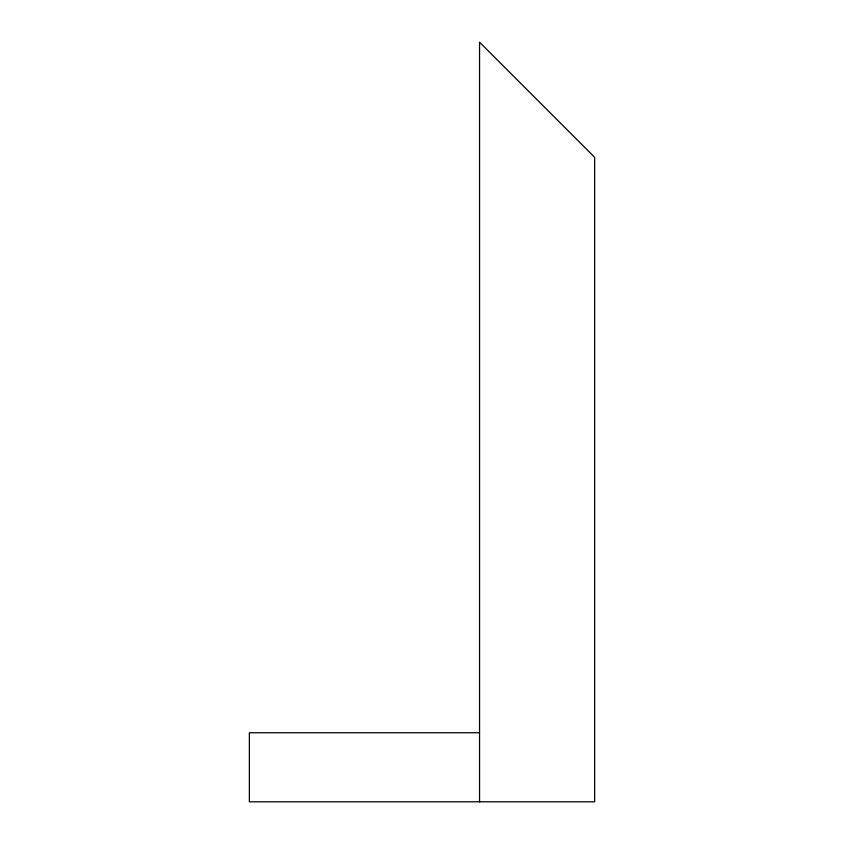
<?xml version="1.0" encoding="UTF-8"?>
<svg xmlns="http://www.w3.org/2000/svg" width="844" height="844" viewBox="0 0 844 844"><rect width="100%" height="100%" fill="white"/><g stroke="black" fill="none" stroke-linecap="round" stroke-linejoin="round"><path stroke-width="1.27" d="M479.55 732.75L249.36 732.75L249.36 801.8L594.64 801.8L594.64 157.29L479.55 42.2L479.55 801.8"/></g></svg>
